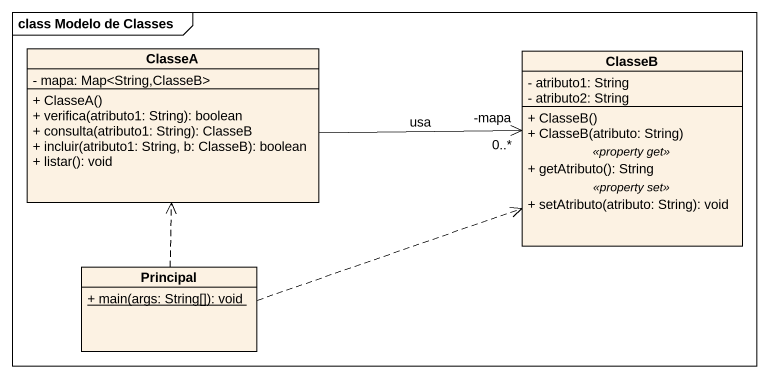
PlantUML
@startuml
mainframe class Modelo de Classes
hide circle
hide empty members
skinparam classAttributeIconSize 0
class ClasseA {
  - mapa: Map<String,ClasseB>
  + ClasseA()
  + verifica(atributo1: String): boolean
  + consulta(atributo1: String): ClasseB
  + incluir(atributo1: String, b: ClasseB): boolean
  + listar(): void
}
class ClasseB {
  - atributo1: String
  - atributo2: String
  --
  + ClasseB()
  + ClasseB(atributo: String)
  .. <<property get>> ..
  + getAtributo(): String
  .. <<property set>> ..
  + setAtributo(atributo: String): void
}
class Principal {
  {static} + main(args: String[]): void
}
ClasseA -right-> "-mapa\n0..*" ClasseB : usa
Principal .up.> ClasseA
Principal .right.> ClasseB
@enduml
